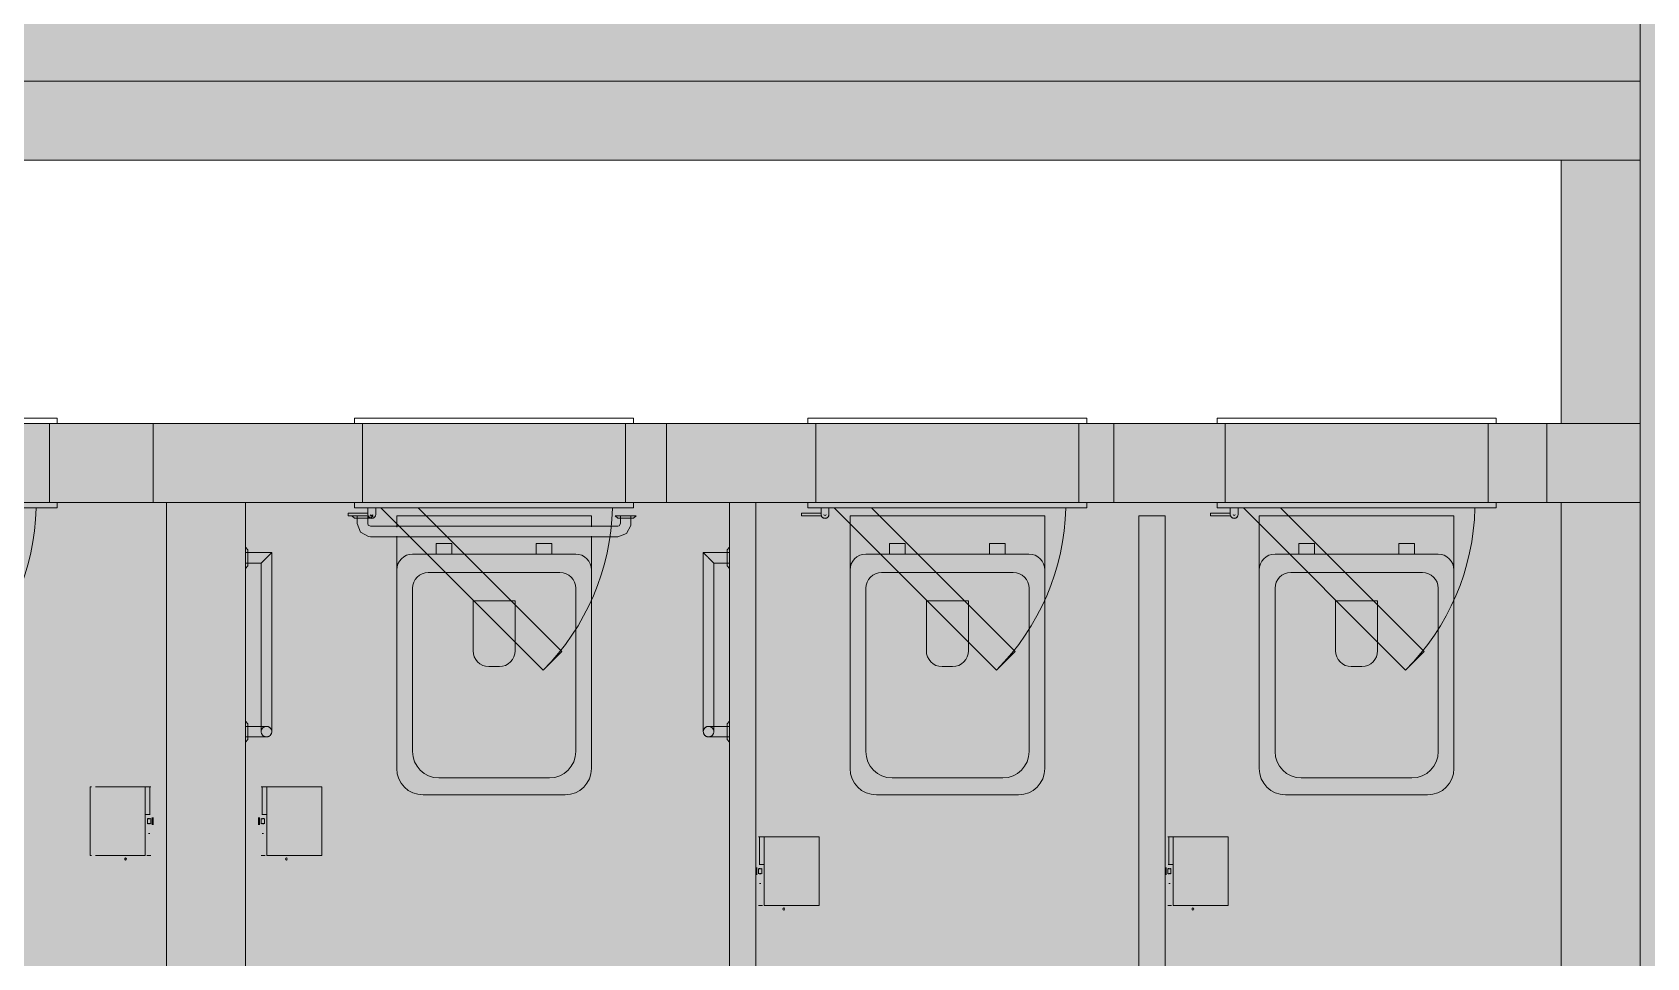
# Model space of a CAD drawing. Header units: millimetres. Extents: x -57519 to 497916, y -349472 to 446842.
# Drawn here: x 415445 to 418512, y 46823 to 48580 of the extents above; entities that cross this region are included whole.
import ezdxf

# ---------------------------------------------------------------- set-up
doc = ezdxf.new("R2010")
doc.units = ezdxf.units.MM
for name, color, linetype, lineweight in [('A-DETL-GENF', 92, 'Continuous', 5), ('A-DETL-THIN', 151, 'Continuous', 9), ('A-DOOR', 31, 'Continuous', 5), ('A-DOOR-FRAM', 31, 'Continuous', 5), ('A-FLOR', 192, 'Continuous', 5), ('A-GENM', 13, 'Continuous', 5), ('A-WALL', 113, 'Continuous', 20), ('P-SANR-FIXT', 6, 'Continuous', 5)]:
    doc.layers.add(name, color=color, linetype=linetype, lineweight=lineweight)

# ---------------------------------------------------------------- blocks, each defined once
blk = doc.blocks.new('DLN_Toilet Paper Roll - DLN_Toilet Paper Roll-2430284-G_F SINGLE OCCUPANCY DIAGRAM')
at = {"layer": 'P-SANR-FIXT', "color": 191}
for p, q in [((-7, 0), (7, 0)), ((7, 0), (-7, 0)), ((-65, -6.9), (-65, -5)), ((-65, -6.9), (-65, -6.1)), ((-65, -6.1), (-65, -6.9)), ((-65, -15.5), (-65, -6.9)), ((-65, -6.9), (-12.7, -6.9)), ((-65, -109.6), (-65, -15.5)), ((-65, -15.5), (-12.7, -15.5)), ((-12.7, -6.9), (-12.7, -6.1)), ((-12.7, -6.1), (-12.7, -6.9)), ((-12.7, -15.5), (-12.7, -6.9)), ((65, -15.5), (-12.7, -15.5)), ((-7, -2), (7, -2)), ((7, -2), (-7, -2)), ((-5, -5), (5, -5)), ((5, -5), (-5, -5)), ((-5, -11), (5, -11)), ((5, -11), (-5, -11)), ((-3, -2), (3, -2)), ((3, -2), (-3, -2)), ((-3, -5), (3, -5)), ((3, -5), (-3, -5)), ((23.2, -9.3), (23.2, -6.9)), ((23.2, -6.9), (23.2, -9.3)), ((65, -5), (65, -12.4)), ((65, -15.5), (65, -109.6)), ((-65, -120.1), (-65, -117.5)), ((-65, -120.1), (65, -120.1)), ((65, -117.5), (65, -120.1))]:
    blk.add_line(p, q, dxfattribs=at)
for start_param, end_param in [(0, 3.141593), (3.141593, 6.283185)]:
    blk.add_ellipse((71.8, -52.8), major_axis=(2, 0), ratio=0.802744, start_param=start_param, end_param=end_param, dxfattribs=at)
for points, knots in [([(-4.7, -9.3), (-4.6, -9.2), (-4.6, -8.9), (-4.5, -8.5), (-4.5, -8), (-4.5, -7.6), (-4.6, -7.1), (-4.8, -6.6), (-4.9, -6.3), (-5, -6.1), (-5, -6.1), (-5, -6.1)], [0, 0, 0, 0, 0.1, 0.2, 0.3, 0.4, 0.5, 0.6, 0.8, 0.9, 0.9644096, 0.9644096, 0.9644096, 0.9644096]), ([(-5, -6.1), (-5, -6.1), (-5, -6.2), (-4.9, -6.4), (-4.8, -6.7), (-4.8, -6.9)], [0, 0, 0, 0, 0.25, 0.5, 1, 1, 1, 1]), ([(-4.8, -6.9), (-4.7, -7.2), (-4.7, -7.6), (-4.6, -8.3), (-4.7, -8.8), (-4.8, -9.3), (-4.9, -9.7), (-5, -10), (-5, -10.1), (-5, -10.1)], [0, 0, 0, 0, 0.222222, 0.333333, 0.444444, 0.583333, 0.722222, 0.861111, 1, 1, 1, 1]), ([(-5, -10.1), (-5, -10.1), (-5, -10.1), (-4.9, -10), (-4.8, -9.8), (-4.7, -9.5), (-4.7, -9.3)], [0.0801932, 0.0801932, 0.0801932, 0.0801932, 0.2, 0.4, 0.7, 1, 1, 1, 1]), ([(5, -6.1), (5, -6.1), (5, -6.1), (4.9, -6.3), (4.8, -6.6), (4.6, -7.1), (4.5, -7.6), (4.5, -8), (4.5, -8.5), (4.6, -8.9), (4.6, -9.2), (4.7, -9.3)], [0.0355904, 0.0355904, 0.0355904, 0.0355904, 0.1, 0.2, 0.4, 0.5, 0.6, 0.7, 0.8, 0.9, 1, 1, 1, 1]), ([(5, -10.1), (5, -10.1), (5, -10), (4.9, -9.8), (4.8, -9.3), (4.7, -8.7), (4.7, -8.3), (4.6, -8), (4.7, -7.7), (4.7, -7.3), (4.8, -7.1), (4.8, -6.9)], [0, 0, 0, 0, 0.111111, 0.222222, 0.444444, 0.583333, 0.652778, 0.722222, 0.791667, 0.861111, 1, 1, 1, 1]), ([(4.7, -9.3), (4.7, -9.5), (4.9, -9.8), (5, -10.1), (5, -10.1), (5, -10.1)], [0, 0, 0, 0, 0.4, 0.7, 0.9198068, 0.9198068, 0.9198068, 0.9198068]), ([(4.8, -6.9), (4.8, -6.7), (4.9, -6.4), (5, -6.2), (5, -6.1), (5, -6.1)], [0, 0, 0, 0, 0.5, 0.75, 1, 1, 1, 1])]:
    blk.add_open_spline(points, degree=3, knots=knots, dxfattribs=at)
blk = doc.blocks.new('DLN_Toilet Paper Roll - DLN_Toilet Paper Roll-V687-G_F SINGLE OCCUPANCY DIAGRAM')
at = {"layer": 'P-SANR-FIXT', "color": 191}
for p, q in [((-65, 15.5), (-65, 120.1)), ((65, 120.1), (-65, 120.1)), ((65, 120.1), (65, 15.5)), ((-65, 6.9), (-65, 15.5)), ((-12.7, 15.5), (-65, 15.5)), ((-65, 6.9), (-65, 6.1)), ((-65, 6.1), (-65, 6.9)), ((-12.7, 6.9), (-65, 6.9)), ((-65, 5), (-65, 6.9)), ((-12.7, 6.9), (-12.7, 15.5)), ((-12.7, 15.5), (65, 15.5)), ((-12.7, 6.9), (-12.7, 6.1)), ((-12.7, 6.1), (-12.7, 6.9)), ((-7, 2), (7, 2)), ((7, 2), (-7, 2)), ((-7, 0), (7, 0)), ((7, 0), (-7, 0)), ((-5, 11), (5, 11)), ((5, 11), (-5, 11)), ((-5, 5), (5, 5)), ((5, 5), (-5, 5)), ((-3, 5), (3, 5)), ((3, 5), (-3, 5)), ((-3, 2), (3, 2)), ((3, 2), (-3, 2)), ((23.2, 9.3), (23.2, 6.9)), ((23.2, 6.9), (23.2, 9.3)), ((65, 12.4), (65, 5))]:
    blk.add_line(p, q, dxfattribs=at)
for major_axis in [(-2, 0), (2, 0)]:
    blk.add_ellipse((71.8, 52.8), major_axis=major_axis, ratio=0.802744, start_param=3.141593, end_param=6.283185, dxfattribs=at)
for points, knots in [([(-4.7, 9.3), (-4.7, 9.5), (-4.9, 9.8), (-5, 10.1), (-5, 10.1), (-5, 10.1)], [0, 0, 0, 0, 0.4, 0.7, 0.9198068, 0.9198068, 0.9198068, 0.9198068]), ([(-5, 10.1), (-5, 10.1), (-5, 10), (-4.9, 9.8), (-4.8, 9.3), (-4.7, 8.7), (-4.7, 8.3), (-4.6, 8), (-4.7, 7.7), (-4.7, 7.3), (-4.8, 7.1), (-4.8, 6.9)], [0, 0, 0, 0, 0.111111, 0.222222, 0.444444, 0.583333, 0.652778, 0.722222, 0.791667, 0.861111, 1, 1, 1, 1]), ([(-5, 6.1), (-5, 6.1), (-5, 6.1), (-4.9, 6.3), (-4.8, 6.6), (-4.6, 7.1), (-4.5, 7.6), (-4.5, 8), (-4.5, 8.5), (-4.6, 8.9), (-4.6, 9.2), (-4.7, 9.3)], [0.0355904, 0.0355904, 0.0355904, 0.0355904, 0.1, 0.2, 0.4, 0.5, 0.6, 0.7, 0.8, 0.9, 1, 1, 1, 1]), ([(-4.8, 6.9), (-4.8, 6.7), (-4.9, 6.4), (-5, 6.2), (-5, 6.1), (-5, 6.1)], [0, 0, 0, 0, 0.5, 0.75, 1, 1, 1, 1]), ([(4.7, 9.3), (4.6, 9.2), (4.6, 8.9), (4.5, 8.5), (4.5, 8), (4.5, 7.6), (4.6, 7.1), (4.8, 6.6), (4.9, 6.3), (5, 6.1), (5, 6.1), (5, 6.1)], [0, 0, 0, 0, 0.1, 0.2, 0.3, 0.4, 0.5, 0.6, 0.8, 0.9, 0.9644096, 0.9644096, 0.9644096, 0.9644096]), ([(4.8, 6.9), (4.7, 7.2), (4.7, 7.6), (4.6, 8.3), (4.7, 8.8), (4.8, 9.3), (4.9, 9.7), (5, 10), (5, 10.1), (5, 10.1)], [0, 0, 0, 0, 0.222222, 0.333333, 0.444444, 0.583333, 0.722222, 0.861111, 1, 1, 1, 1]), ([(5, 10.1), (5, 10.1), (5, 10.1), (4.9, 10), (4.8, 9.8), (4.7, 9.5), (4.7, 9.3)], [0.0801932, 0.0801932, 0.0801932, 0.0801932, 0.2, 0.4, 0.7, 1, 1, 1, 1]), ([(5, 6.1), (5, 6.1), (5, 6.2), (4.9, 6.4), (4.8, 6.7), (4.8, 6.9)], [0, 0, 0, 0, 0.25, 0.5, 1, 1, 1, 1])]:
    blk.add_open_spline(points, degree=3, knots=knots, dxfattribs=at)
blk = doc.blocks.new('DLN_Toilet Paper Roll - DLN_Toilet Paper Roll-V702-G_F SINGLE OCCUPANCY DIAGRAM')
at = {"layer": 'P-SANR-FIXT', "color": 191}
for p, q in [((-65, 15.5), (-65, 120.1)), ((65, 120.1), (-65, 120.1)), ((65, 120.1), (65, 15.5)), ((-65, 6.9), (-65, 15.5)), ((-12.7, 15.5), (-65, 15.5)), ((-65, 6.9), (-65, 6.1)), ((-65, 6.1), (-65, 6.9)), ((-12.7, 6.9), (-65, 6.9)), ((-65, 5), (-65, 6.9)), ((-12.7, 6.9), (-12.7, 15.5)), ((-12.7, 15.5), (65, 15.5)), ((-12.7, 6.9), (-12.7, 6.1)), ((-12.7, 6.1), (-12.7, 6.9)), ((-7, 2), (7, 2)), ((7, 2), (-7, 2)), ((-5, 11), (5, 11)), ((5, 11), (-5, 11)), ((-5, 5), (5, 5)), ((5, 5), (-5, 5)), ((-3, 5), (3, 5)), ((3, 5), (-3, 5)), ((-3, 2), (3, 2)), ((3, 2), (-3, 2)), ((23.2, 9.3), (23.2, 6.9)), ((23.2, 6.9), (23.2, 9.3)), ((65, 12.4), (65, 5))]:
    blk.add_line(p, q, dxfattribs=at)
for major_axis in [(-2, 0), (2, 0)]:
    blk.add_ellipse((71.8, 52.8), major_axis=major_axis, ratio=0.802744, start_param=3.141593, end_param=6.283185, dxfattribs=at)
for points, knots in [([(-4.7, 9.3), (-4.7, 9.5), (-4.9, 9.8), (-5, 10.1), (-5, 10.1), (-5, 10.1)], [0, 0, 0, 0, 0.4, 0.7, 0.9198068, 0.9198068, 0.9198068, 0.9198068]), ([(-5, 10.1), (-5, 10.1), (-5, 10), (-4.9, 9.8), (-4.8, 9.3), (-4.7, 8.7), (-4.7, 8.3), (-4.6, 8), (-4.7, 7.7), (-4.7, 7.3), (-4.8, 7.1), (-4.8, 6.9)], [0, 0, 0, 0, 0.111111, 0.222222, 0.444444, 0.583333, 0.652778, 0.722222, 0.791667, 0.861111, 1, 1, 1, 1]), ([(-5, 6.1), (-5, 6.1), (-5, 6.1), (-4.9, 6.3), (-4.8, 6.6), (-4.6, 7.1), (-4.5, 7.6), (-4.5, 8), (-4.5, 8.5), (-4.6, 8.9), (-4.6, 9.2), (-4.7, 9.3)], [0.0355904, 0.0355904, 0.0355904, 0.0355904, 0.1, 0.2, 0.4, 0.5, 0.6, 0.7, 0.8, 0.9, 1, 1, 1, 1]), ([(-4.8, 6.9), (-4.8, 6.7), (-4.9, 6.4), (-5, 6.2), (-5, 6.1), (-5, 6.1)], [0, 0, 0, 0, 0.5, 0.75, 1, 1, 1, 1]), ([(4.7, 9.3), (4.6, 9.2), (4.6, 8.9), (4.5, 8.5), (4.5, 8), (4.5, 7.6), (4.6, 7.1), (4.8, 6.6), (4.9, 6.3), (5, 6.1), (5, 6.1), (5, 6.1)], [0, 0, 0, 0, 0.1, 0.2, 0.3, 0.4, 0.5, 0.6, 0.8, 0.9, 0.9644096, 0.9644096, 0.9644096, 0.9644096]), ([(4.8, 6.9), (4.7, 7.2), (4.7, 7.6), (4.6, 8.3), (4.7, 8.8), (4.8, 9.3), (4.9, 9.7), (5, 10), (5, 10.1), (5, 10.1)], [0, 0, 0, 0, 0.222222, 0.333333, 0.444444, 0.583333, 0.722222, 0.861111, 1, 1, 1, 1]), ([(5, 10.1), (5, 10.1), (5, 10.1), (4.9, 10), (4.8, 9.8), (4.7, 9.5), (4.7, 9.3)], [0.0801932, 0.0801932, 0.0801932, 0.0801932, 0.2, 0.4, 0.7, 1, 1, 1, 1]), ([(5, 6.1), (5, 6.1), (5, 6.2), (4.9, 6.4), (4.8, 6.7), (4.8, 6.9)], [0, 0, 0, 0, 0.25, 0.5, 1, 1, 1, 1])]:
    blk.add_open_spline(points, degree=3, knots=knots, dxfattribs=at)
blk = doc.blocks.new('DLN_Toilet - DLN_Toilet-2427093-G_F SINGLE OCCUPANCY DIAGRAM')
at = {"layer": 'P-SANR-FIXT', "color": 191}
for p, q in [((-185, -170), (-185, -272.8)), ((185, -170), (-185, -170)), ((185, -272.8), (185, -170)), ((155, -242.8), (-155, -242.8)), ((-80, -222.8), (-110, -222.8)), ((-110, -222.8), (-110, -242.8)), ((-110, -242.8), (-80, -242.8)), ((-80, -242.8), (-80, -222.8)), ((80, -222.8), (80, -242.8)), ((110, -222.8), (80, -222.8)), ((80, -242.8), (110, -242.8)), ((110, -242.8), (110, -222.8)), ((-185, -272.8), (-185, -650)), ((185, -650), (185, -272.8)), ((125.2, -277.8), (-125, -277.8)), ((-155, -307.8), (-155, -617.8)), ((-40, -426.5), (-40, -331.7)), ((-40, -331.7), (40, -331.7)), ((40, -331.7), (40, -426.5)), ((155.2, -617.8), (155.2, -307.8)), ((10, -456.5), (-10, -456.5)), ((-105, -667.8), (105.2, -667.8)), ((-135, -700), (135, -700))]:
    blk.add_line(p, q, dxfattribs=at)
for centre, radius, start, end in [((-155, -272.8), 30, 90, 180), ((155, -272.8), 30, 360, 90), ((-125, -307.8), 30, 90, 180), ((125.2, -307.8), 30, 360, 90), ((-10, -426.5), 30, 180, 270), ((10, -426.5), 30, 270, 360), ((-105, -617.8), 50, 180, 270), ((105.2, -617.8), 50, 270, 360), ((-135, -650), 50, 180, 270), ((135, -650), 50, 270, 360)]:
    blk.add_arc(centre, radius, start, end, dxfattribs=at)
blk = doc.blocks.new('DLN_Ambulant Toilet - DLN_Ambulant Toilet-18383774-G_F SINGLE OCCUPANCY DIAGRAM')
at = {"layer": 'A-GENM', "color": 191}
for p, q in [((-472.5, -235), (-472.5, -265)), ((-472.5, -565), (-472.5, -595))]:
    blk.add_line(p, q, dxfattribs=at)
at = {"layer": 'P-SANR-FIXT', "color": 191}
for p, q in [((-270, -170), (-265, -174.4)), ((-265, -174.4), (-235, -174.4)), ((-235, -174.4), (-265, -174.4)), ((-260, -170), (-260, -185)), ((-240, -185), (-240, -170)), ((-230, -170), (-235.9, -170)), ((-235.9, -170), (-230, -170)), ((-235, -174.4), (-230, -170)), ((185, -170), (-185, -170)), ((-185, -170), (-185, -191.5)), ((185, -191.3), (185, -170)), ((230, -170), (235, -174.4)), ((270, -170), (230, -170)), ((230, -170), (270, -170)), ((235, -174.4), (265, -174.4)), ((265, -174.4), (235, -174.4)), ((240, -170), (240, -185)), ((240, -170), (260, -170)), ((260, -170), (240, -170)), ((260, -185), (260, -170)), ((265, -174.4), (270, -170)), ((235, -190), (-235, -190)), ((-235, -210), (235, -210)), ((-185, -208.7), (-185, -272.8)), ((185, -272.8), (185, -208.5)), ((-468.1, -235), (-472.5, -230)), ((-472.5, -230), (-472.5, -270)), ((-472.5, -270), (-472.5, -230)), ((-422.5, -240), (-472.5, -240)), ((-472.5, -240), (-472.5, -260)), ((-472.5, -260), (-472.5, -240)), ((-468.1, -265), (-468.1, -235)), ((-468.1, -235), (-468.1, -265)), ((-422.5, -580), (-422.5, -240)), ((155, -242.8), (-155, -242.8)), ((-80, -222.8), (-110, -222.8)), ((-110, -222.8), (-110, -242.8)), ((-110, -242.8), (-80, -242.8)), ((-80, -242.8), (-80, -222.8)), ((80, -222.8), (80, -242.8)), ((110, -222.8), (80, -222.8)), ((80, -242.8), (110, -242.8)), ((110, -242.8), (110, -222.8)), ((397.5, -240), (397.5, -580)), ((447.5, -240), (397.5, -240)), ((447.5, -230), (443.1, -235)), ((443.1, -235), (443.1, -265)), ((443.1, -265), (443.1, -235)), ((-472.5, -260), (-442.5, -260)), ((-472.5, -270), (-468.1, -265)), ((-442.5, -260), (-442.5, -580)), ((-185, -272.8), (-185, -650)), ((185, -650), (185, -272.8)), ((417.5, -580), (417.5, -260)), ((417.5, -260), (447.5, -260)), ((443.1, -265), (447.5, -270)), ((125.2, -277.8), (-125, -277.8)), ((-155, -307.8), (-155, -617.8)), ((-40, -426.5), (-40, -331.7)), ((-40, -331.7), (40, -331.7)), ((40, -331.7), (40, -426.5)), ((155.2, -617.8), (155.2, -307.8)), ((10, -456.5), (-10, -456.5)), ((-468.1, -565), (-472.5, -560)), ((-472.5, -560), (-472.5, -600)), ((-472.5, -600), (-472.5, -560)), ((-432.5, -570), (-472.5, -570)), ((-472.5, -580), (-472.5, -580)), ((-472.5, -580), (-472.5, -580)), ((-468.1, -595), (-468.1, -565)), ((-468.1, -565), (-468.1, -595)), ((447.5, -570), (407.5, -570)), ((447.5, -560), (443.1, -565)), ((443.1, -565), (443.1, -595)), ((443.1, -595), (443.1, -565)), ((-472.5, -590), (-432.5, -590)), ((-472.5, -600), (-468.1, -595)), ((407.5, -590), (447.5, -590)), ((443.1, -595), (447.5, -600)), ((-105, -667.8), (105.2, -667.8)), ((-135, -700), (135, -700))]:
    blk.add_line(p, q, dxfattribs=at)
at = {"layer": 'P-SANR-FIXT', "color": 191, "flags": 128}
for points in [[(-260, -185), (-253.9, -201.4), (-238.5, -209.7), (-235, -210)], [(-235, -190), (-239.2, -187.7), (-240, -185)], [(235, -210), (251.4, -203.9), (259.7, -188.5), (260, -185)], [(240, -185), (237.7, -189.2), (235, -190)]]:
    blk.add_lwpolyline(points, dxfattribs=at)
at = {"layer": 'P-SANR-FIXT', "color": 191}
for centre, radius, start, end in [((-155, -272.8), 30, 90, 180), ((155, -272.8), 30, 360, 90), ((-125, -307.8), 30, 90, 180), ((125.2, -307.8), 30, 360, 90), ((-10, -426.5), 30, 180, 270), ((10, -426.5), 30, 270, 360), ((-105, -617.8), 50, 180, 270), ((105.2, -617.8), 50, 270, 360), ((-135, -650), 50, 180, 270), ((135, -650), 50, 270, 360)]:
    blk.add_arc(centre, radius, start, end, dxfattribs=at)
for points, knots in [([(-422.5, -240), (-422.5, -240), (-422.7, -240.2), (-423.2, -240.7), (-423.8, -241.3), (-424.4, -241.9), (-425, -242.5), (-425.6, -243.1), (-426.4, -243.9), (-427.3, -244.8), (-428.1, -245.6), (-428.7, -246.2), (-429.3, -246.8), (-429.9, -247.4), (-430.5, -248), (-431.2, -248.7), (-431.8, -249.3), (-432.5, -250), (-433.2, -250.7), (-433.8, -251.3), (-434.5, -252), (-435.1, -252.6), (-435.7, -253.2), (-436.3, -253.8), (-436.9, -254.4), (-437.5, -255), (-438.1, -255.6), (-438.8, -256.3), (-439.4, -256.9), (-440, -257.5), (-440.6, -258.1), (-441.2, -258.7), (-441.8, -259.3), (-442.3, -259.8), (-442.5, -260), (-442.5, -260)], [0, 0, 0, 0, 0.083333, 0.125, 0.166667, 0.208333, 0.229167, 0.25, 0.291667, 0.333333, 0.354167, 0.375, 0.395833, 0.416667, 0.4375, 0.458333, 0.479167, 0.5, 0.520833, 0.541667, 0.5625, 0.583333, 0.604167, 0.625, 0.645833, 0.666667, 0.6875, 0.708333, 0.75, 0.770833, 0.791667, 0.833333, 0.875, 0.916667, 1, 1, 1, 1]), ([(417.5, -260), (417.5, -260), (417.3, -259.8), (416.8, -259.3), (416.2, -258.7), (415.6, -258.1), (415, -257.5), (414.4, -256.9), (413.6, -256.1), (412.7, -255.2), (411.9, -254.4), (411.3, -253.8), (410.7, -253.2), (410.1, -252.6), (409.5, -252), (408.8, -251.3), (408.2, -250.7), (407.5, -250), (406.8, -249.3), (406.2, -248.7), (405.5, -248), (404.9, -247.4), (404.3, -246.8), (403.7, -246.2), (403.1, -245.6), (402.5, -245), (401.9, -244.4), (401.2, -243.7), (400.6, -243.1), (400, -242.5), (399.4, -241.9), (398.8, -241.3), (398.2, -240.7), (397.7, -240.2), (397.5, -240), (397.5, -240)], [0, 0, 0, 0, 0.083333, 0.125, 0.166667, 0.208333, 0.229167, 0.25, 0.291667, 0.333333, 0.354167, 0.375, 0.395833, 0.416667, 0.4375, 0.458333, 0.479167, 0.5, 0.520833, 0.541667, 0.5625, 0.583333, 0.604167, 0.625, 0.645833, 0.666667, 0.6875, 0.708333, 0.75, 0.770833, 0.791667, 0.833333, 0.875, 0.916667, 1, 1, 1, 1]), ([(-422.5, -580), (-422.5, -579.1), (-422.7, -577.8), (-423.2, -576.2), (-423.8, -575), (-424.4, -574.1), (-425, -573.4), (-425.6, -572.8), (-426.4, -572), (-427.3, -571.4), (-428.1, -571), (-428.7, -570.8), (-429.3, -570.5), (-429.9, -570.3), (-430.5, -570.2), (-431.2, -570.1), (-431.8, -570), (-432.5, -570), (-433.2, -570), (-433.8, -570.1), (-434.5, -570.2), (-435.1, -570.3), (-435.7, -570.5), (-436.3, -570.8), (-436.9, -571), (-437.5, -571.3), (-438.1, -571.7), (-438.8, -572.2), (-439.4, -572.8), (-440, -573.4), (-440.6, -574.1), (-441.2, -575), (-441.8, -576.2), (-442.3, -577.8), (-442.5, -579.1), (-442.5, -580)], [0, 0, 0, 0, 0.083333, 0.125, 0.166667, 0.208333, 0.229167, 0.25, 0.291667, 0.333333, 0.354167, 0.375, 0.395833, 0.416667, 0.4375, 0.458333, 0.479167, 0.5, 0.520833, 0.541667, 0.5625, 0.583333, 0.604167, 0.625, 0.645833, 0.666667, 0.6875, 0.708333, 0.75, 0.770833, 0.791667, 0.833333, 0.875, 0.916667, 1, 1, 1, 1]), ([(-422.5, -580), (-422.5, -579.1), (-422.7, -577.8), (-423.2, -576.2), (-423.7, -575.2), (-424.2, -574.4), (-424.7, -573.7), (-425.3, -573.1), (-425.9, -572.5), (-426.6, -571.9), (-427.5, -571.3), (-428.7, -570.7), (-430.3, -570.2), (-432.5, -569.9), (-434.7, -570.2), (-436.3, -570.7), (-437.5, -571.3), (-438.4, -571.9), (-439.1, -572.5), (-439.7, -573.1), (-440.5, -573.9), (-441.1, -574.8), (-441.5, -575.6), (-441.8, -576.4), (-442.3, -577.8), (-442.5, -579.1), (-442.5, -580)], [0, 0, 0, 0, 0.083333, 0.125, 0.166667, 0.1875, 0.208333, 0.25, 0.270833, 0.291667, 0.333333, 0.375, 0.416667, 0.5, 0.583333, 0.625, 0.666667, 0.708333, 0.729167, 0.75, 0.791667, 0.833333, 0.854167, 0.875, 0.916667, 1, 1, 1, 1]), ([(-442.5, -580), (-442.5, -580.9), (-442.3, -582.2), (-441.8, -583.8), (-441.2, -585), (-440.6, -585.9), (-440, -586.6), (-439.4, -587.2), (-438.6, -588), (-437.7, -588.6), (-436.9, -589), (-436.3, -589.2), (-435.7, -589.5), (-435.1, -589.7), (-434.5, -589.8), (-433.8, -589.9), (-433.2, -590), (-432.5, -590), (-431.8, -590), (-431.2, -589.9), (-430.5, -589.8), (-429.9, -589.7), (-429.3, -589.5), (-428.7, -589.2), (-428.1, -589), (-427.5, -588.7), (-426.9, -588.3), (-426.2, -587.8), (-425.6, -587.2), (-425, -586.6), (-424.4, -585.9), (-423.8, -585), (-423.2, -583.8), (-422.7, -582.2), (-422.5, -580.9), (-422.5, -580)], [0, 0, 0, 0, 0.083333, 0.125, 0.166667, 0.208333, 0.229167, 0.25, 0.291667, 0.333333, 0.354167, 0.375, 0.395833, 0.416667, 0.4375, 0.458333, 0.479167, 0.5, 0.520833, 0.541667, 0.5625, 0.583333, 0.604167, 0.625, 0.645833, 0.666667, 0.6875, 0.708333, 0.75, 0.770833, 0.791667, 0.833333, 0.875, 0.916667, 1, 1, 1, 1]), ([(-442.5, -580), (-442.5, -580.9), (-442.3, -582.2), (-441.8, -583.8), (-441.3, -584.8), (-440.8, -585.6), (-440.3, -586.3), (-439.7, -586.9), (-439.1, -587.5), (-438.4, -588.1), (-437.5, -588.7), (-436.3, -589.3), (-434.7, -589.8), (-432.5, -590.1), (-430.3, -589.8), (-428.7, -589.3), (-427.5, -588.7), (-426.6, -588.1), (-425.9, -587.5), (-425.3, -586.9), (-424.5, -586.1), (-423.9, -585.2), (-423.5, -584.4), (-423.2, -583.6), (-422.7, -582.2), (-422.5, -580.9), (-422.5, -580)], [0, 0, 0, 0, 0.083333, 0.125, 0.166667, 0.1875, 0.208333, 0.25, 0.270833, 0.291667, 0.333333, 0.375, 0.416667, 0.5, 0.583333, 0.625, 0.666667, 0.708333, 0.729167, 0.75, 0.791667, 0.833333, 0.854167, 0.875, 0.916667, 1, 1, 1, 1]), ([(417.5, -580), (417.5, -579.1), (417.3, -577.8), (416.8, -576.2), (416.2, -575), (415.6, -574.1), (415, -573.4), (414.4, -572.8), (413.6, -572), (412.7, -571.4), (411.9, -571), (411.3, -570.8), (410.7, -570.5), (410.1, -570.3), (409.5, -570.2), (408.8, -570.1), (408.2, -570), (407.5, -570), (406.8, -570), (406.2, -570.1), (405.5, -570.2), (404.9, -570.3), (404.3, -570.5), (403.7, -570.8), (403.1, -571), (402.5, -571.3), (401.9, -571.7), (401.2, -572.2), (400.6, -572.8), (400, -573.4), (399.4, -574.1), (398.8, -575), (398.2, -576.2), (397.7, -577.8), (397.5, -579.1), (397.5, -580)], [0, 0, 0, 0, 0.083333, 0.125, 0.166667, 0.208333, 0.229167, 0.25, 0.291667, 0.333333, 0.354167, 0.375, 0.395833, 0.416667, 0.4375, 0.458333, 0.479167, 0.5, 0.520833, 0.541667, 0.5625, 0.583333, 0.604167, 0.625, 0.645833, 0.666667, 0.6875, 0.708333, 0.75, 0.770833, 0.791667, 0.833333, 0.875, 0.916667, 1, 1, 1, 1]), ([(417.5, -580), (417.5, -579.1), (417.3, -577.8), (416.8, -576.2), (416.3, -575.2), (415.8, -574.4), (415.3, -573.7), (414.7, -573.1), (414.1, -572.5), (413.4, -571.9), (412.5, -571.3), (411.3, -570.7), (409.7, -570.2), (407.5, -569.9), (405.3, -570.2), (403.7, -570.7), (402.5, -571.3), (401.6, -571.9), (400.9, -572.5), (400.3, -573.1), (399.5, -573.9), (398.9, -574.8), (398.5, -575.6), (398.2, -576.4), (397.7, -577.8), (397.5, -579.1), (397.5, -580)], [0, 0, 0, 0, 0.083333, 0.125, 0.166667, 0.1875, 0.208333, 0.25, 0.270833, 0.291667, 0.333333, 0.375, 0.416667, 0.5, 0.583333, 0.625, 0.666667, 0.708333, 0.729167, 0.75, 0.791667, 0.833333, 0.854167, 0.875, 0.916667, 1, 1, 1, 1]), ([(397.5, -580), (397.5, -580.9), (397.7, -582.2), (398.2, -583.8), (398.8, -585), (399.4, -585.9), (400, -586.6), (400.6, -587.2), (401.4, -588), (402.3, -588.6), (403.1, -589), (403.7, -589.2), (404.3, -589.5), (404.9, -589.7), (405.5, -589.8), (406.2, -589.9), (406.8, -590), (407.5, -590), (408.2, -590), (408.8, -589.9), (409.5, -589.8), (410.1, -589.7), (410.7, -589.5), (411.3, -589.2), (411.9, -589), (412.5, -588.7), (413.1, -588.3), (413.8, -587.8), (414.4, -587.2), (415, -586.6), (415.6, -585.9), (416.2, -585), (416.8, -583.8), (417.3, -582.2), (417.5, -580.9), (417.5, -580)], [0, 0, 0, 0, 0.083333, 0.125, 0.166667, 0.208333, 0.229167, 0.25, 0.291667, 0.333333, 0.354167, 0.375, 0.395833, 0.416667, 0.4375, 0.458333, 0.479167, 0.5, 0.520833, 0.541667, 0.5625, 0.583333, 0.604167, 0.625, 0.645833, 0.666667, 0.6875, 0.708333, 0.75, 0.770833, 0.791667, 0.833333, 0.875, 0.916667, 1, 1, 1, 1]), ([(397.5, -580), (397.5, -580.9), (397.7, -582.2), (398.2, -583.8), (398.7, -584.8), (399.2, -585.6), (399.7, -586.3), (400.3, -586.9), (400.9, -587.5), (401.6, -588.1), (402.5, -588.7), (403.7, -589.3), (405.3, -589.8), (407.5, -590.1), (409.7, -589.8), (411.3, -589.3), (412.5, -588.7), (413.4, -588.1), (414.1, -587.5), (414.7, -586.9), (415.5, -586.1), (416.1, -585.2), (416.5, -584.4), (416.8, -583.6), (417.3, -582.2), (417.5, -580.9), (417.5, -580)], [0, 0, 0, 0, 0.083333, 0.125, 0.166667, 0.1875, 0.208333, 0.25, 0.270833, 0.291667, 0.333333, 0.375, 0.416667, 0.5, 0.583333, 0.625, 0.666667, 0.708333, 0.729167, 0.75, 0.791667, 0.833333, 0.854167, 0.875, 0.916667, 1, 1, 1, 1])]:
    blk.add_open_spline(points, degree=3, knots=knots, dxfattribs=at)
for points in [[(-422.8, -240.3), (-422.6, -240.1), (-422.5, -240), (-422.5, -240)], [(397.5, -240), (397.5, -240), (397.6, -240.1), (397.8, -240.3)], [(-442.5, -260), (-442.5, -260), (-442.4, -259.9), (-442.2, -259.7)], [(417.2, -259.7), (417.4, -259.9), (417.5, -260), (417.5, -260)]]:
    blk.add_open_spline(points, degree=3, dxfattribs=at)
blk = doc.blocks.new('DLN-Access Panel__AP01_ - _AP04_ 450 x 650 _WH_-V820-G_F SINGLE OCCUPANCY DIAGRAM')
at = {"layer": 'A-DOOR', "color": 253}
for p, q in [((-265, 75), (-265, 85)), ((265, 85), (-265, 85)), ((265, 75), (265, 85))]:
    blk.add_line(p, q, dxfattribs=at)
at = {"layer": 'A-DOOR', "color": 191}
for p, q in [((-265, 75), (265, 75)), ((-265, -85), (-265, -75)), ((265, -75), (-265, -75)), ((-265, -85), (265, -85)), ((-240, -85), (-240, -97.5)), ((-225, -97.5), (-225, -85)), ((-215, -85), (93.2, -393.2)), ((128.6, -357.8), (-144.3, -85)), ((265, -85), (265, -75)), ((-240, -95), (-277.5, -95)), ((-277.5, -95), (-277.5, -100)), ((-277.5, -100), (-239.6, -100)), ((93.2, -393.2), (128.6, -357.8))]:
    blk.add_line(p, q, dxfattribs=at)
for centre, radius, start, end in [((-225, -75), 450, 315, 358.6824), ((-232.5, -97.5), 7.5, 180, 0), ((-232.5, -97.5), 7.5, 195, 0), ((-232.5, -97.5), 7.5, 199.4712, 360), ((-232.5, -97.5), 7.5, 199.4712, 360), ((-232.5, -97.5), 2, 180, 360), ((-232.5, -97.5), 2, 180, 360)]:
    blk.add_arc(centre, radius, start, end, dxfattribs=at)
at = {"layer": 'A-DOOR-FRAM', "color": 191}
for p, q in [((-250, 75), (-250, -75)), ((250, 75), (250, -75))]:
    blk.add_line(p, q, dxfattribs=at)

msp = doc.modelspace()

# ---------------------------------------------------------------- hatches: boundary and pattern name
at = {"layer": 'A-DETL-GENF', "transparency": 33554585}
h = msp.add_hatch(color=201, dxfattribs=at)
h.paths.add_polyline_path([(378712.3, -2142.5), (378712.3, 5707.5), (408249.8, 5707.5), (408249.8, 31607.5), (411824.8, 31607.5), (411824.8, 28857.5), (414124.8, 28857.5), (414124.8, 34332.5), (417674.8, 34332.5), (417674.8, 35647.5), (420699.8, 35647.5), (420699.8, 52157.5), (392454.3, 52157.5), (392454.3, 45782.5), (382199.8, 45782.5), (382199.8, 52157.5), (367049.8, 52157.5), (367049.8, 5707.5), (368349.8, 5707.5), (368349.8, 3222.2), (374112.3, -1265.4), (374112.3, -2142.5), (376972.2, -2142.5)], flags=0)
h.paths.add_polyline_path([(370849.8, 8157.5), (370849.8, 9357.5), (369649.8, 9357.5), (369649.8, 15624.2), (370889.8, 15624.2), (370889.8, 9397.5), (371149.8, 9397.5), (371149.8, 8157.5)], flags=0)
h.paths.add_polyline_path([(388124.8, 8157.5), (388124.8, 9397.5), (389899.8, 9397.5), (389899.8, 8157.5)], flags=0)
h.paths.add_polyline_path([(382791.7, 8157.5), (382352.3, 8157.5), (382352.3, 9397.5), (387324.8, 9397.5), (387324.8, 8157.5), (386671.4, 8157.5)], flags=0)
h.paths.add_polyline_path([(404599.8, 8157.5), (396937.3, 8157.5), (396937.3, 9397.5), (404599.8, 9397.5), (404599.8, 8571.4)], flags=0)
h.paths.add_polyline_path([(394430.7, 8157.5), (392899.8, 8157.5), (392899.8, 9397.5), (396137.3, 9397.5), (396137.3, 8157.5)], flags=0)
h.paths.add_polyline_path([(405799.8, 12397.5), (404559.8, 12397.5), (404559.8, 15624.2), (405799.8, 15624.2), (405799.8, 12969.9)], flags=0)
h.paths.add_polyline_path([(370889.8, 16424.2), (369649.8, 16424.2), (369649.8, 23040.8), (370889.8, 23040.8), (370889.8, 17368.3)], flags=0)
h.paths.add_polyline_path([(404559.8, 16424.2), (404559.8, 23040.8), (405799.8, 23040.8), (405799.8, 16424.2)], flags=0)
h.paths.add_polyline_path([(369649.8, 23840.8), (369649.8, 30107.5), (370849.8, 30107.5), (370849.8, 31307.5), (371149.8, 31307.5), (371149.8, 30107.5), (370889.8, 30107.5), (370889.8, 23840.8)], flags=0)
h.paths.add_polyline_path([(404559.8, 23840.8), (404559.8, 27067.5), (405799.8, 27067.5), (405799.8, 23840.8)], flags=0)
h.paths.add_polyline_path([(388124.8, 30067.5), (388124.8, 31307.5), (389399.8, 31307.5), (389399.8, 30067.5)], flags=0)
h.paths.add_polyline_path([(373449.8, 30067.5), (373449.8, 31307.5), (378512.3, 31307.5), (378512.3, 30067.5), (375032.4, 30067.5)], flags=0)
h.paths.add_polyline_path([(386671.4, 30067.5), (382349.8, 30067.5), (382349.8, 31307.5), (387324.8, 31307.5), (387324.8, 30067.5)], flags=0)
h.paths.add_polyline_path([(394430.7, 30067.5), (392399.8, 30067.5), (392399.8, 31307.5), (396137.3, 31307.5), (396137.3, 30067.5)], flags=0)
h.paths.add_polyline_path([(402190, 30067.5), (396937.3, 30067.5), (396937.3, 31307.5), (404599.8, 31307.5), (404599.8, 30067.5), (404129.8, 30067.5)], flags=0)
h.paths.add_polyline_path([(407299.8, 35797.5), (407299.8, 36247.5), (408249.8, 36247.5), (408249.8, 35797.5), (408009.5, 35797.5)], flags=0)
h.paths.add_polyline_path([(412649.8, 35797.5), (412649.8, 37247.5), (415649.8, 37247.5), (415649.8, 35797.5), (413829, 35797.5)], flags=0)
h.paths.add_polyline_path([(412649.8, 37397.5), (412649.8, 37897.5), (418299.8, 37897.5), (418299.8, 37397.5), (412859.1, 37397.5)], flags=0)
h.paths.add_polyline_path([(408979.4, 37847.5), (408399.8, 37847.5), (408399.8, 38327.5), (410749.8, 38327.5), (410749.8, 37847.5), (409949.3, 37847.5)], flags=0)
h.paths.add_polyline_path([(381599.8, 37907.5), (381599.8, 39557.5), (382049.8, 39557.5), (382049.8, 37907.5), (381821.8, 37907.5)], flags=0)
h.paths.add_polyline_path([(406069.7, 38657.5), (404849.8, 38657.5), (404849.8, 49957.5), (408249.8, 49957.5), (408249.8, 38657.5), (408009.5, 38657.5)], flags=0)
h.paths.add_polyline_path([(370182.8, 40207.5), (369149.8, 40207.5), (369149.8, 40707.5), (370699.8, 40707.5), (370699.8, 40207.5)], flags=0)
h.paths.add_polyline_path([(381599.8, 40257.5), (381599.8, 42757.5), (382049.8, 42757.5), (382049.8, 40257.5), (381821.8, 40257.5)], flags=0)
h.paths.add_polyline_path([(414798.9, 42697.5), (410674.8, 42697.5), (410674.8, 43197.5), (418349.8, 43197.5), (418349.8, 42697.5), (415768.8, 42697.5)], flags=0)
h.paths.add_polyline_path([(377289.8, 42907.5), (375749.8, 42907.5), (375749.8, 43407.5), (377289.8, 43407.5), (377289.8, 43209.2)], flags=0)
h.paths.add_polyline_path([(382049.8, 46907.5), (379399.8, 46907.5), (379399.8, 52007.5), (382049.8, 52007.5), (382049.8, 47057.9)], flags=0)
h.paths.add_polyline_path([(410919.2, 47837.5), (410674.8, 47837.5), (410674.8, 48337.5), (418349.8, 48337.5), (418349.8, 47837.5), (411404.2, 47837.5)], flags=0)
h.paths.add_polyline_path([(408399.8, 50107.5), (408399.8, 52007.5), (408849.8, 52007.5), (408849.8, 50107.5)], flags=0)

# ---------------------------------------------------------------- linework, layer by layer
at = {"layer": 'A-DETL-THIN', "lineweight": 5}
for p, q in [((410674.8, 48337.5), (418349.8, 48337.5)), ((418349.8, 48337.5), (418349.8, 47837.5)), ((418349.8, 47837.5), (410674.8, 47837.5))]:
    msp.add_line(p, q, dxfattribs=at)
at = {"layer": 'A-FLOR'}
for p, q in [((418499.8, 47687.5), (418499.8, 49957.5)), ((410524.8, 48487.5), (418499.8, 48487.5)), ((415699.8, 47687.5), (415477.3, 47687.5)), ((416072.3, 47687.5), (415849.8, 47687.5)), ((415849.8, 47687.5), (415849.8, 46057.5)), ((416769.8, 47687.5), (416572.3, 47687.5)), ((416933.6, 47687.5), (416819.8, 47687.5)), ((417708.6, 47687.5), (417499.8, 47687.5)), ((418499.8, 47687.5), (418196.1, 47687.5))]:
    msp.add_line(p, q, dxfattribs=at)
at = {"layer": 'A-WALL', "color": 191, "lineweight": 5}
for p, q in [((418499.8, 48487.5), (418499.8, 46057.5)), ((418499.8, 48337.5), (410524.8, 48337.5)), ((418349.8, 47837.5), (418349.8, 48337.5)), ((415492.3, 47837.5), (416057.3, 47837.5)), ((415674.8, 47837.5), (415674.8, 47687.5)), ((416918.6, 47837.5), (416572.3, 47837.5)), ((416649.8, 47837.5), (416649.8, 47687.5)), ((417696.1, 47837.5), (417433.6, 47837.5)), ((417499.8, 47837.5), (417499.8, 47687.5)), ((418211.1, 47837.5), (418499.8, 47837.5)), ((418322.8, 47837.5), (418322.8, 47687.5)), ((415699.8, 46192.5), (415699.8, 47687.5)), ((415699.8, 47687.5), (415849.8, 47687.5)), ((416769.8, 46082.5), (416769.8, 47687.5)), ((416769.8, 47687.5), (416819.8, 47687.5)), ((416819.8, 47687.5), (416819.8, 46082.5)), ((417499.8, 47687.5), (417433.6, 47687.5)), ((417547.3, 46082.5), (417547.3, 47662.5)), ((417547.3, 47662.5), (417597.3, 47662.5)), ((417597.3, 47662.5), (417597.3, 46082.5))]:
    msp.add_line(p, q, dxfattribs=at)
at = {"layer": 'A-WALL', "color": 201, "lineweight": 5}
msp.add_line((418349.8, 46057.5), (418349.8, 47687.5), dxfattribs=at)

# ---------------------------------------------------------------- block references
at = {"layer": 'A-DOOR', "color": 191}
for p in [(415227.3, 47762.5), (416322.3, 47762.5), (417183.6, 47762.5), (417961.1, 47762.5)]:
    msp.add_blockref('DLN-Access Panel__AP01_ - _AP04_ 450 x 650 _WH_-V820-G_F SINGLE OCCUPANCY DIAGRAM', p, dxfattribs=at)
at = {"layer": 'P-SANR-FIXT', "color": 191}
for name, p in [('DLN_Ambulant Toilet - DLN_Ambulant Toilet-18383774-G_F SINGLE OCCUPANCY DIAGRAM', (416322.3, 47832.5)), ('DLN_Toilet - DLN_Toilet-2427093-G_F SINGLE OCCUPANCY DIAGRAM', (417183.6, 47832.5)), ('DLN_Toilet - DLN_Toilet-2427093-G_F SINGLE OCCUPANCY DIAGRAM', (417961.1, 47832.5))]:
    msp.add_blockref(name, p, dxfattribs=at)
for name, p, rotation in [('DLN_Toilet Paper Roll - DLN_Toilet Paper Roll-2430284-G_F SINGLE OCCUPANCY DIAGRAM', (415674.8, 47082.5), 270.0000000000002), ('DLN_Toilet Paper Roll - DLN_Toilet Paper Roll-V687-G_F SINGLE OCCUPANCY DIAGRAM', (415874.8, 47082.5), 269.9999999999998), ('DLN_Toilet Paper Roll - DLN_Toilet Paper Roll-V702-G_F SINGLE OCCUPANCY DIAGRAM', (416819.8, 46987.5), 269.9999999999998), ('DLN_Toilet Paper Roll - DLN_Toilet Paper Roll-V702-G_F SINGLE OCCUPANCY DIAGRAM', (417597.3, 46987.5), 269.9999999999998)]:
    msp.add_blockref(name, p, dxfattribs=dict(at, rotation=rotation))

doc.saveas('drawing.dxf')
